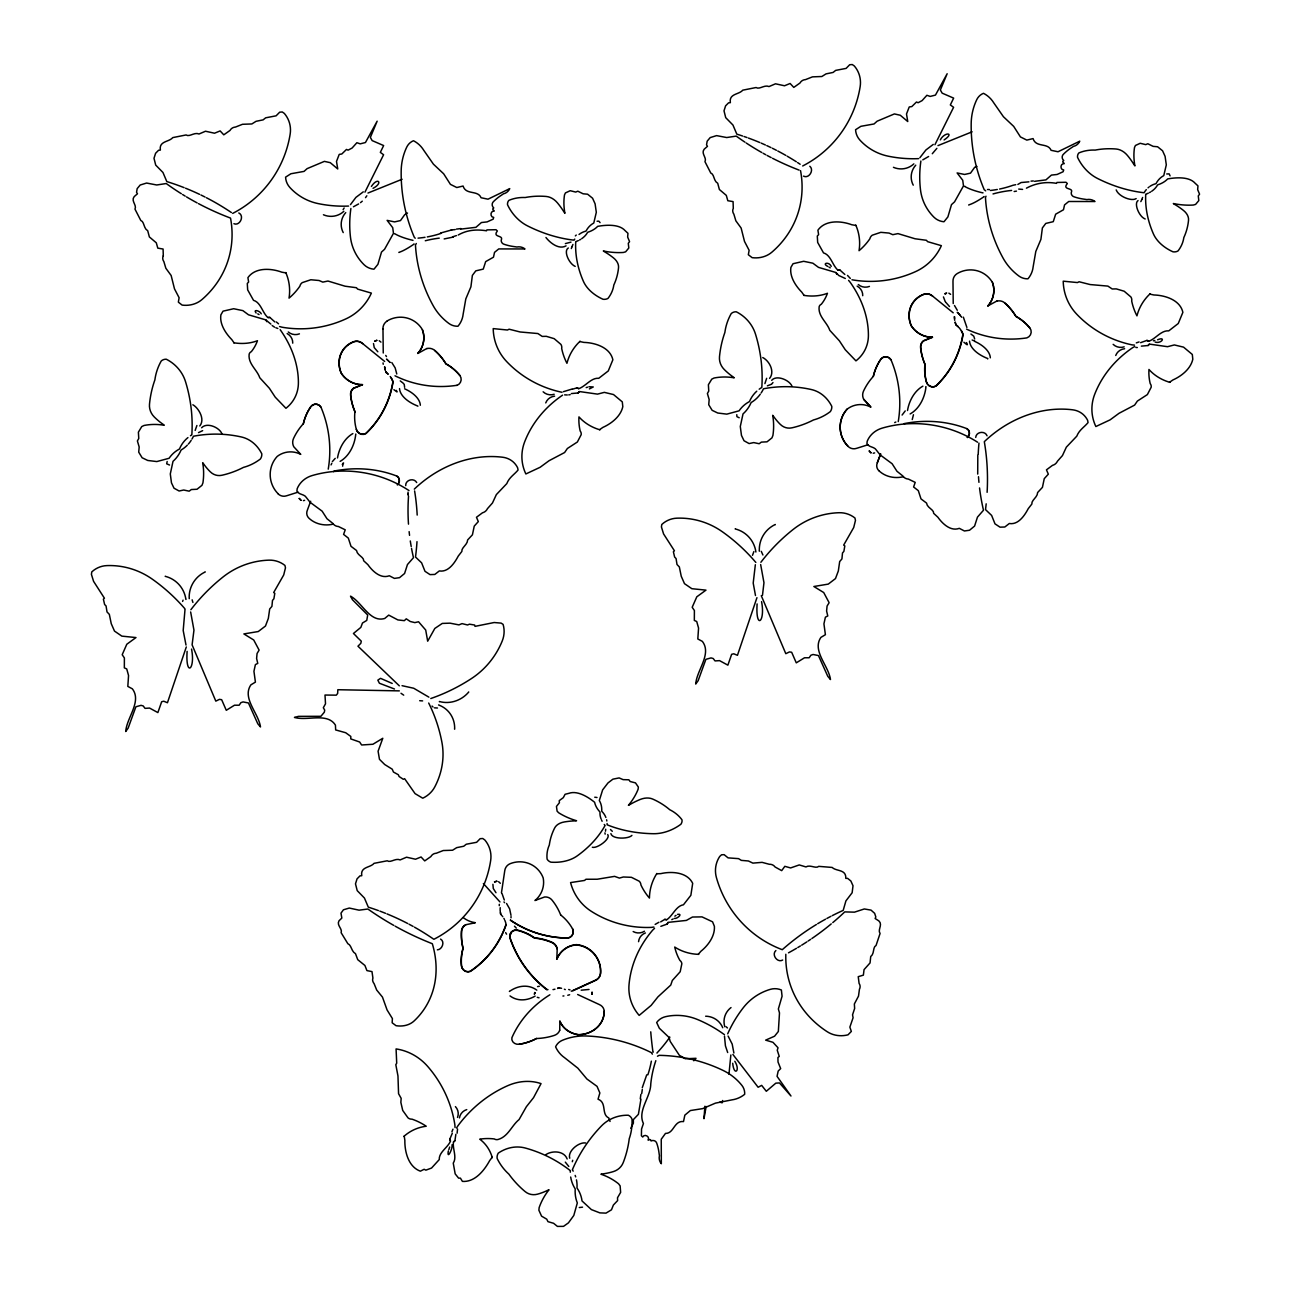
<?xml version="1.0" encoding="UTF-8"?>
<svg xmlns="http://www.w3.org/2000/svg" width="1291" height="1291" viewBox="0 0 1291 1291"><rect width="100%" height="100%" fill="white"/><g stroke="black" fill="none" stroke-linecap="round" stroke-linejoin="round"><path stroke-width="1.5" d="M396.385 390.415L397.015 391.931L393.916 389.704M534.668 992.472L534.684 993.731M568.314 247.985C563.15 250.954 569.186 263.977 575.205 266.382M559.713 1030.299L559.891 1021.116A22.883 20.027 3.4 0 0 578.707 1034.672A26.691 23.367 3.4 0 0 604.172 1011.143A8.44 7.391 3.4 0 0 599.218 1004.511L577.642 994.506M455.852 1134.337L454.932 1140.711L453.593 1141.922M499.262 905.669L499.294 904.313M511.01 917.804L511.042 916.562M977.803 455.11L977.707 474.087M704.886 1106.242L703.982 1118.7L706.161 1106.5M592.327 847.251C597.12 848.849 610.901 838.73 607.738 834.583M585.614 1142.971C578.901 1141.825 567.394 1151.201 569.734 1158.221M652.391 1054.15L651.293 1052.585A159.81 156.727 46.1 0 0 586.243 1035.979A57.288 56.191 46.1 0 0 562.231 1040.368A13.297 13.039 46.1 0 0 555.582 1046.807A25.739 25.255 46.1 0 0 564.619 1057.732L577.835 1068.157L586.905 1079.002L597.039 1086.36L599.863 1092.961L598.04 1099.206C607.222 1102.595 600.977 1114.294 608.755 1117.958L610.046 1121.476M404.616 387.316L404.228 384.363L402.389 382.426M913.463 414.734L912.237 419.575M398.903 252.487L398.887 252.374A21.544 3.938 -35.7 0 0 414.121 244.047L414.072 243.967M968.734 205.075L968.815 204.849A21.544 3.938 -35.7 0 0 984.129 196.619L984.097 196.555M191.552 649.083C195.57 669.706 185.371 677.614 187.114 651.358M571.929 246.662L571.316 248.582M761.561 601.638C765.563 622.278 755.38 630.169 757.107 603.914M1141.938 199.234L1142.632 197.458M728.963 1074.241L730.851 1054.989M752.475 555.34L753.879 551.596M1170.082 175.883L1169.162 173.898L1166.725 173.962M640.271 1098.899L640.885 1094.381M722.605 1100.497L722.153 1102.804L719.829 1102.143M373.486 343.535L374.245 347.618L377.827 351.781M975.722 437.423C976.093 431.678 985.049 430.452 987.05 435.793M572.688 1160.286L572.316 1161.722M169.541 465.034L166.684 463.808L167.168 461.5M640.949 1099.141L638.399 1114.327L633.365 1119.604L633.365 1123.186L630.75 1128.269M641.74 1093.461L642.305 1089.443M610.885 833.615C612.192 839.473 628.765 839.069 631.912 835.39M501.457 892.807L504.733 870.86A8.44 8.117 -54.8 0 1 510.139 863.695A26.691 25.659 -54.8 0 1 543.172 877.88A22.883 21.995 -54.8 0 1 534.958 900.537L544.592 896.987A9.118 8.763 -54.8 0 1 551.967 900.037A58.708 56.449 -54.8 0 1 560.746 915.141M417.881 406.229L417.784 406.052A30.839 16.412 11.9 0 1 399.532 388.575M987.696 358.93L987.809 358.559A30.839 16.412 11.9 0 1 969.541 341.147M394.61 233.832L394.788 233.736A21.544 5.116 14 0 0 412.942 240.336L412.926 240.433M964.797 186.259L964.603 186.404A21.544 5.116 14 0 0 982.951 192.892L982.967 192.795M571.897 246.888L572.93 244.467M1141.889 199.459L1140.824 201.622M439.36 701.659L439.408 701.513A27.676 25.723 -38.5 0 0 468.714 692.057L468.633 691.976M454.545 729.076L454.642 729.173A27.676 25.723 -38.5 0 0 438.633 704.983L438.633 704.886M492.904 884.303L493.291 888.498L495.986 892.727M457.111 1133.191L457.547 1128.98M762.481 595.296L763.965 582.709L760.657 564.538M343.616 463.001L342.276 464.453M165.232 576.238L165.216 576.319A27.676 27.563 -81.9 0 1 185.888 599.411L186.001 599.395M735.241 528.761L735.176 528.923A27.676 27.563 -81.9 0 1 755.897 551.983L755.848 551.983M534.2 994.086L535.152 992.795M192.859 404.777C198.039 407.488 205.576 418.962 199.782 425.949M762.755 357.542C769.501 360.98 775.068 371.776 769.581 378.392M902.102 415.04L905.217 410.925M642.273 1087.684L646.726 1074.822M342.664 466.196L342.906 463.291M966.491 342.599C968.476 346.327 966.781 344.584 963.909 342.26M452.028 1144.778C452.883 1148.78 446.767 1160.464 448.3 1151.007M449.688 1147.053L448.8 1149.7M332.336 461.613L335.224 458.37M450.414 1140.954L449.752 1139.259L452.302 1133.288M451.898 1131.82L452.947 1129.189M186.307 646.952L167.443 702.74L163.779 701.223L161.665 701.723L157.873 712.584L149.562 708.065L145.028 708.372L143.22 705.951L141.058 705.338L135.894 706.774L128.148 728.108L125.727 731.497C126.663 717.554 142.058 701.562 132.36 688.829L127.825 686.409L128.551 675.516L126.728 668.932L124.339 667.867L124.388 657.942L122.193 654.715L126.792 644.257L135.975 637.56L121.838 636.124L114.496 631.089L111.252 623.698L109.332 614.371L107.008 611.918L106.072 605.979L104.619 604.495L103.377 599.121L104.426 598.201L93.581 581.353L91.419 574.366L91.774 571.913A24.4 23.706 -88.2 0 1 106.863 565.603A77.928 75.701 -88.2 0 1 152.435 579.256A185.549 180.24 -88.2 0 1 184.952 608.819M756.946 597.668L737.451 655.312L733.788 653.795L731.658 654.279L727.866 665.155L719.571 660.637L715.036 660.927L713.213 658.523L711.051 657.91L705.887 659.33L698.157 680.664L695.72 684.052C696.672 670.126 712.067 654.134 702.369 641.385L697.818 638.98L698.56 628.072L696.72 621.504L694.332 620.438L694.397 610.514L692.186 607.286L696.801 596.813L705.967 590.132L691.847 588.696L684.488 583.661L681.245 576.254L679.34 566.943L677 564.49L676.064 558.551L674.628 557.05L673.369 551.693L674.418 550.773L663.574 533.925L661.428 526.938L661.783 524.485A24.4 23.706 -88.2 0 1 676.871 518.175A77.928 75.701 -88.2 0 1 722.444 531.827A185.549 180.24 -88.2 0 1 755.848 562.44M195.167 430.419L196.91 425.497M182.596 601.412L183.08 600.137M310.679 501.231L307.371 510.139A8.44 7.585 -21.2 0 0 308.839 518.094A26.691 23.964 -21.2 0 0 333.385 524.098M877.299 462.678L880.688 453.803L877.364 462.711A8.44 7.585 -21.2 0 0 878.768 470.634M736.79 414.669L736.903 416.67L739.194 417.751M605.479 831.21L605.737 829.242M331.819 463.308L331.045 464.905M764.901 383.588L766.66 378.295M657.474 1056.232L659.136 1055.344A159.81 155.001 -52.1 0 1 723.186 1070.481A57.288 55.561 -52.1 0 1 741.938 1085.457A13.297 12.894 -52.1 0 1 744.681 1094.3A25.739 24.965 -52.1 0 1 731.771 1099.9L715.472 1103.127L702.562 1108.646L690.362 1110.55L684.843 1115.15L683.504 1121.572C673.87 1120.443 674.047 1133.659 665.494 1133.401L661.25 1139.243L661.331 1163.724A9.36 9.069 -52.1 0 1 659.427 1155.703A63.065 61.161 -52.1 0 1 659.023 1152.976A48.041 46.605 -52.1 0 0 656.893 1143.648A4.163 4.034 -52.1 0 0 651.084 1140.954C650.648 1137.226 646.533 1142.729 648.615 1138.517C648.421 1135.628 644.08 1134.095 642.708 1137.016L641.401 1135.757L641.546 1129.044L643.418 1123.541C637.238 1110.534 650.68 1097.366 650.777 1083.875A103.264 100.149 -52.1 0 1 655.828 1060.702M343.083 209.642L344.148 208.012M772.97 382.523L771.824 384.024M364.95 192.149L383.588 154.742L380.329 152.37L383.637 145.56L372.163 140.606L370.356 137.411L377.15 121.176L365.45 142.526L360.205 143.85L356.881 142.72L352.088 148.045L348.102 150.143L346.472 149.449L341.808 154L339.226 154.387L336.499 161.423L337.742 168.96L330.286 162.682L324.396 161.375L307.113 168.637L304.047 171.396L290.895 173.752L285.585 177.157A16.267 15.992 38.5 0 0 289.829 187.437A51.947 51.091 38.5 0 0 318.135 203.591A123.71 121.628 38.5 0 0 348.586 206.06M934.942 144.705L953.597 107.298L950.337 104.926L953.646 98.116L942.172 93.162L940.364 89.983L947.158 73.732L935.459 95.098L930.198 96.422L926.89 95.292L922.097 100.617L918.111 102.715L916.465 102.021L911.817 106.572L909.235 106.959L906.508 113.979L907.751 121.532L900.295 115.254L894.389 113.931L877.105 121.209L874.039 123.968L860.903 126.308L855.578 129.729A16.267 15.992 38.5 0 0 859.838 140.009A51.947 51.091 38.5 0 0 888.127 156.163A123.71 121.628 38.5 0 0 918.595 158.632M510.026 995.91L510.026 995.91A30.839 24.481 -63.5 0 0 535.12 996.087M660.847 926.325L667.189 924.066L668.06 922.371L686.376 920.418L692.46 917.03L702.014 916.884L712.567 921.822L714.391 926.325C715.085 936.104 708.049 945.561 700.9 951.273L698.27 954.339M582.548 1207.166L579.288 1207.537M456.514 1128.076L457.837 1125.93A110.171 93.969 -51.2 0 1 507.718 1085.683A51.753 44.136 -51.2 0 1 541.042 1083.617L533.538 1097.673L526.373 1106.726L519.079 1119.571C511.623 1125.558 508.267 1136.564 498.132 1139.469A5.809 4.954 -51.2 0 1 494.34 1138.952A60.871 51.914 -51.2 0 0 479.736 1139.162A45.282 38.617 -51.2 0 1 491.693 1155.768L492.274 1157.624M656.893 873.442L655.747 875.298A45.282 43.442 -53.2 0 0 649.438 898.068A60.871 58.418 -53.2 0 1 640.933 884.997A5.809 5.567 -53.2 0 0 639.19 881.204L631.428 877.315L623.327 876.992L619.422 878.09L614.597 876.363L597.2 879.236L585.969 879.252L584.549 880.446L570.574 882.592A51.753 49.671 -53.2 0 0 591.181 911.236A110.171 105.717 -53.2 0 0 651.422 927.39L653.875 927.035M667.189 924.066L667.963 922.581M407.52 213.031L404.648 214.758L400.484 220.583L394.578 221.891L387.122 220.374L392.722 227.684L393.481 233.316L384.557 249.292L381.507 252.052L377.908 264.348L373.97 269.206A16.267 15.218 -13.1 0 1 364.062 264.72A51.947 48.606 -13.1 0 1 350.49 237.302A123.71 115.722 -13.1 0 1 350.894 208.464M1145.182 218.986C1139.211 216.92 1133.595 203.478 1138.049 200.573M545.948 237.512C549.53 242.208 558.616 250.147 566.071 245.855M492.161 1157.269L489.628 1160.674C484.319 1170.388 474.927 1182.346 462.42 1181.394L460.387 1178.102L458.628 1178.167L455.174 1173.874L453.254 1163.126C457.159 1157.107 452.463 1149.022 453.415 1142.083L454.932 1140.711M365.531 197.652L366.854 195.78M936.863 148.352L932.296 153.726M775.875 950.563C771.227 954.549 777.36 963.199 782.669 960.052M1116.182 189.906C1118.748 196.668 1131.739 201.606 1136.161 198.588M571.364 393.577L578.078 392.964L579.401 391.544L597.523 394.126L604.333 392.367L613.532 394.562L622.294 401.888L622.811 406.681C620.713 416.348 611.401 423.609 602.929 427.369L599.557 429.693M1141.357 346.133L1148.086 345.52L1149.41 344.1L1167.532 346.698L1174.326 344.939L1183.54 347.134L1192.303 354.46L1192.803 359.237C1190.705 368.903 1181.394 376.181 1172.938 379.941L1169.549 382.249M201.622 427.789C206.834 421.947 219.454 427.386 221.907 433.76M771.679 380.312C776.504 374.568 789.511 379.99 792.029 386.267M350.474 204.624L355.929 197.378L363.271 191.859M202.639 430.661L198.524 432.614M565.377 243.596L570.977 242.143M580.079 341.227L578.513 342.761A45.282 43.975 -30 0 0 566.943 363.304A60.871 59.128 -30 0 1 561.682 348.489A5.809 5.632 -30 0 0 560.875 344.374L554.178 338.662L546.303 336.322L542.22 336.418L537.895 333.546L520.144 331.981L509.106 329.205L507.444 330.012L493.21 328.608A51.753 50.268 -30 0 0 506.669 361.577A110.171 107.024 -30 0 0 561.988 392.286M1150.087 293.799L1148.522 295.332A45.282 43.975 -30 0 0 1136.951 315.859A60.871 59.128 -30 0 1 1131.691 301.061A5.809 5.632 -30 0 0 1130.884 296.946L1124.171 291.217L1116.295 288.894L1112.213 288.974L1107.888 286.102L1090.137 284.553L1079.098 281.761L1077.436 282.568L1063.219 281.18A51.753 50.268 -30 0 0 1076.678 314.133A110.171 107.024 -30 0 0 1131.981 344.858L1134.482 345.117M654.537 928.342L652.778 930.02A110.171 97.551 -12 0 0 629.04 984.533A51.753 45.831 -12 0 0 639.174 1015.388L651.132 1005.399L657.958 996.846L670.755 985.081L672.321 980.482L680.196 971.736L681.842 963.764A5.809 5.132 -12 0 0 679.889 960.423A60.871 53.899 -12 0 1 674.725 947.045A45.282 40.086 -12 0 0 696.527 954.243L698.689 954.356M575.35 235.898L576.254 235.059M373.051 188.325C383.395 183.048 377.94 176.528 371.405 186.42M578.078 392.964L579.352 391.706M1148.086 345.52L1149.248 344.277M919.87 157.728L925.937 149.95L933.264 144.414M944.092 139.944C955.179 132.537 944.673 131.601 940.316 139.88M403.905 1136.403L405.487 1135.047A45.282 42.91 58.8 0 1 426.224 1126.236A60.871 57.708 58.8 0 0 411.99 1119.152A5.809 5.503 58.8 0 1 407.988 1117.828L402.727 1110.454L400.856 1102.385L401.162 1098.351L398.564 1093.719L397.967 1075.968L395.821 1064.704L396.708 1063.171L396.079 1048.921A51.753 49.058 58.8 0 1 427.692 1066.431A110.171 104.426 58.8 0 1 454.9 1125.026L455.029 1127.511M360.512 202.639L362.287 201.17M922.791 159.858L928.616 156.501M567.152 1158.979C564.183 1150.846 552.467 1150.329 546.012 1154.525M986.001 196.2L985.469 197.62A159.81 147.271 8.9 0 0 1003.123 258.168A57.288 52.802 8.9 0 0 1018.954 276.064A13.297 12.248 8.9 0 0 1027.975 278.808A25.739 23.722 8.9 0 0 1033.155 266.753L1035.802 251.455L1040.901 239.4L1042.386 227.942L1045.791 223.424L1053.262 221.681L1055.667 214.177L1063.477 209.771L1064.542 204.914L1068.738 201.493L1094.994 201.525A9.36 8.617 8.9 0 0 1086.828 199.589A63.065 58.111 8.9 0 0 1084.069 199.153A48.041 44.281 8.9 0 1 1074.564 196.99A4.163 3.841 8.9 0 1 1071.627 191.488C1072.547 187.663 1061.977 189.955 1067.334 183.532L1066.011 182.273L1056.926 182.467L1056.506 183.354C1046.614 181.579 1036.318 182.87 1026.426 188.163M666.495 919.725L664.768 919.386L660.669 921.871M655.15 924.404L658.91 922.258M353.411 206.786L358.608 203.946M693.783 1060.766L695.994 1058.313L685.101 1058.765M674.854 916.142L676.064 915.367M767.37 385.831L771.13 384.363M1017.841 184.435L1021.133 182.531L1028.911 181.837M945.851 293.654C948.772 291.685 942.591 294.558 945.561 293.799M1134.757 346.537L1132.594 347.715A110.171 96.793 -4.1 0 0 1094.671 394.368A51.753 45.475 -4.1 0 0 1095.865 426.53L1110.115 419.849L1119.055 413.281L1134.611 405.1L1137.387 401.065L1147.376 394.578L1151.152 387.3A5.809 5.099 -4.1 0 0 1150.216 383.621A60.871 53.48 -4.1 0 1 1148.958 369.468A45.282 39.779 -4.1 0 0 1167.919 381.733L1169.953 382.378M426.901 348.457L417.848 353.46A22.883 22.205 -60 0 0 422.383 329.786M992.392 282.245A22.883 22.205 -60 0 1 987.873 305.902L996.894 301.013M1140.631 342.664L1146.973 340.404L1148.587 341.163M671.804 919.644L673.095 919.014M894.695 422.577L895.841 422.044M571.3 991.23L595.345 980.224A8.44 8.44 0 0 0 600.622 972.962A26.691 26.675 -39.3 0 0 576.399 944.609A22.883 22.867 0 0 0 556.921 958.923M572.914 990.746L595.232 980.547A8.44 8.44 0 0 0 600.509 973.269A26.691 26.675 -39.3 0 0 576.302 944.915A22.883 22.867 0 0 0 556.808 959.229L557.228 948.562A9.118 9.118 0 0 0 551.903 942.22A58.708 58.692 -39.3 0 0 534.506 937.782A49.752 49.736 -39.3 0 0 517.465 930.069A6.245 6.229 0 0 0 509.848 937.088A109.089 109.057 -39.3 0 0 546.997 989.471A17.558 17.558 0 0 0 547.981 989.632M976.964 166.442L974.657 167.33L970.493 173.155L964.587 174.463L957.115 172.946L962.731 180.256L963.489 185.888L954.565 201.848L951.499 204.624L947.901 216.904L943.979 221.762A16.267 15.218 -13.1 0 1 934.055 217.291A51.947 48.606 -13.1 0 1 920.499 189.874A123.71 115.722 -13.1 0 1 920.886 161.02M416.299 243.499L415.46 245.048A159.81 147.271 8.9 0 0 433.13 305.596A57.288 52.802 8.9 0 0 448.961 323.508A13.297 12.248 8.9 0 0 457.982 326.236A25.739 23.722 8.9 0 0 463.146 314.181L465.809 298.899L470.908 286.828L472.377 275.386L475.798 270.852L483.254 269.109L485.674 261.605L493.485 257.199L494.534 252.358L498.746 248.921L525.001 248.953A9.36 8.617 8.9 0 0 516.836 247.017A63.065 58.111 8.9 0 0 514.06 246.597A48.041 44.281 8.9 0 1 504.571 244.435A4.163 3.841 8.9 0 1 501.618 238.916C502.183 235.252 492.436 237.286 497.342 230.976L496.018 229.717L486.917 229.895L486.513 230.782C477.218 229.33 467.536 229.653 458.224 235.01M674.386 918.434C677.178 919.031 683.326 913.463 677.63 914.335M597.087 221.245L598.83 221.148L600.073 222.633M367.967 193.037L402.13 179.239M937.976 145.609L972.123 131.811M578.578 388.591L576.964 387.833L572.365 389.236M594.748 797.225L597.007 797.499M1136.322 342.873L1139.082 341.954M304.628 500.327L303.417 500.65M874.636 452.899L873.232 453.238M588.954 386.751L593.263 386.961L589.406 388.93M563.36 391.689L571.961 389.091M440.505 233.042L451.785 229.927M452.592 236.834L456.417 235.591M1157.575 339.759C1166.176 336.16 1161.819 344.051 1155.155 342.099M297.963 492.194L286.618 495.776A8.44 8.246 76 0 1 278.017 493.775M867.972 444.766L856.611 448.332A8.44 8.246 76 0 1 848.026 446.347A26.691 26.094 76 0 1 847.203 409.102A22.883 22.367 76 0 1 870.747 407.052L863.776 399.452A9.118 8.908 76 0 1 863.534 391.076A58.708 57.385 76 0 1 873.329 376.407A49.752 48.638 76 0 1 880.736 359.414A6.245 6.1 76 0 1 890.871 359.673M537.572 986.598L539.364 986.243M586.195 387.59L587.583 387.187M650.745 1031.832A21.544 1.162 83.1 0 0 653.004 1052.278L653.085 1052.246M453.319 237.06L444.169 238.932M581.208 990.197L589.019 989.455M475.201 922.807L465.518 924.776A9.118 8.327 41.7 0 0 461.436 931.182A58.708 53.657 41.7 0 0 462.969 948.288A49.752 45.475 41.7 0 0 461.403 965.829A6.245 5.697 41.7 0 0 470.214 971.235A109.089 99.697 41.7 0 0 505.943 924.614M1153.412 340.808L1154.816 340.501M1015.743 184.694L1013.08 185.242A103.264 100.811 66.7 0 1 999.605 189.035M437.471 708.001L434.486 707.839M1014.161 191.504L1016.469 191.133M568.75 394.885L570.186 394.659M456.401 229.104L461.016 228.555M451.14 229.976L455.142 229.604M460.79 229.104L475.943 227.313L481.414 222.536L487.094 221.907L493.13 219.18L493.711 217.404C490.257 217.372 490.128 211.869 493.081 211.208C496.874 211.208 490.322 209.787 493.743 207.916A4.163 4.067 66.7 0 1 493.743 201.348A48.041 46.896 66.7 0 1 501.15 195.377A63.065 61.565 66.7 0 0 503.425 193.828A9.36 9.134 66.7 0 0 509.751 188.615L488.014 199.185L481.059 197.733C477.88 189.761 465.906 195.377 463.082 186.033L456.804 187.534L450.43 184.371L443.684 173.817L433.421 164.167L423.803 150.369A25.739 25.126 66.7 0 0 413.475 140.735A13.297 12.975 66.7 0 0 406.762 147.077A57.288 55.933 66.7 0 0 401.178 170.977A159.81 156.017 66.7 0 0 414.233 237.141L415.202 238.238M1034.559 181.321L1045.936 179.885L1051.423 175.092L1057.087 174.479L1063.122 171.735L1063.703 169.976C1060.266 169.944 1060.121 164.441 1063.074 163.779C1066.866 163.763 1060.314 162.359 1063.736 160.487A4.163 4.067 66.7 0 1 1063.752 153.919A48.041 46.896 66.7 0 1 1071.159 147.932A63.065 61.565 66.7 0 0 1073.418 146.399A9.36 9.134 66.7 0 0 1079.76 141.171L1058.023 151.757L1051.068 150.305C1047.889 142.333 1035.898 147.949 1033.074 138.589L1026.813 140.106L1020.439 136.927L1013.693 126.389L1003.43 116.723L993.812 102.925A25.739 25.126 66.7 0 0 983.484 93.307A13.297 12.975 66.7 0 0 976.754 99.649A57.288 55.933 66.7 0 0 971.187 123.533A159.81 156.017 66.7 0 0 984.226 189.696L985.711 190.874M1031.025 181.127L1033.333 180.95M656.667 873.797L660.798 873.636C671.401 871.183 687.167 871.941 692.686 883.334L690.863 895.308L683.455 904.781C675.984 905.959 672.885 915.577 666.737 919.757L664.768 919.386M844.847 274.483L839.876 269.98L837.827 270.109C832.356 265.107 830.791 255.005 823.513 252.891L817.671 242.434L817.3 236.011L818.623 234.639L817.897 230.218C825.336 219.648 841.28 220.809 851.77 224.747L855.933 225.457M274.838 321.927L269.867 317.425L267.818 317.538C262.347 312.535 260.798 302.433 253.52 300.335L247.662 289.862L247.291 283.455L248.63 282.067L247.904 277.662C255.344 267.092 271.271 268.254 281.777 272.175L285.924 272.901M437.359 949.837C442.055 949.74 445.266 941.704 440.586 939.09M564.635 394.868L567.298 394.965M189.293 598.604L189.212 598.604A27.676 27.563 -81.9 0 1 205.253 571.945L205.221 571.848M759.302 551.176L759.35 551.176A27.676 27.563 -81.9 0 1 775.262 524.501L775.31 524.598M989.39 189.519L987.502 189.503M399.322 690.879L337.839 689.717L337.645 693.445L336.322 695.155L324.993 695.042L325.51 703.821L323.315 707.726L324.703 710.098L324.331 712.196L320.878 716.311L298.528 716.36L294.461 717.425C307.306 721.266 327.301 712.164 335.434 725.139L335.66 729.931L345.714 732.739L350.829 736.467L350.765 738.904L359.656 742.018L361.609 744.988L372.921 744.261L382.798 738.274L378.085 751.217L379.473 759.318L384.718 764.53L392.238 769.194L393.448 772.034L398.354 774.745L399.08 776.504L403.341 779.312L404.616 778.683L415.073 793.626L422.754 798.209A24.4 21.915 -23.1 0 0 434.793 786.897A77.928 70.004 -23.1 0 0 441.909 742.293A185.549 166.684 -23.1 0 0 428.693 703.03M839.876 269.98L838.069 270.093M269.867 317.425L268.076 317.521M419.688 700.706L422.625 700.9M1135.854 347.457L1137.306 347.537M1018.712 189.083L1022.585 189.406M355.751 434.099L355.767 434.083A30.839 22.48 -80.5 0 1 340.13 461.371M402.05 685.682L413.717 688.248L428.87 697.14M925.841 386.671L925.986 386.687A30.839 22.48 -80.5 0 1 910.139 413.943M803.648 295.332L805.745 295.639A45.282 35.212 25.9 0 0 827.45 293.283A60.871 47.331 25.9 0 1 821.302 304.256A5.809 4.518 25.9 0 0 819.139 306.855C817.945 316.327 827.063 322.266 829.79 330.318L839.376 340.824L845.25 349.732L855.949 360.867A51.753 40.247 25.9 0 0 868.407 335.257A110.171 85.674 25.9 0 0 850.14 282.213L848.574 280.373M233.655 342.761L235.753 343.067A45.282 35.212 25.9 0 0 257.458 340.711A60.871 47.331 25.9 0 1 251.309 351.685A5.809 4.518 25.9 0 0 249.147 354.299C247.953 363.755 257.07 369.694 259.781 377.763L269.383 388.268L275.241 397.176L285.94 408.295A51.753 40.247 25.9 0 0 298.399 382.685A110.171 85.674 25.9 0 0 280.147 329.641M539.025 997.798L537.25 997.33M669.739 1037.173L669.803 1037.093A21.544 3.034 -49.4 0 1 656.941 1053.004L656.99 1053.085M1149.781 294.106L1153.88 294.977C1164.902 295.252 1180.103 299.851 1182.879 312.341L1178.263 323.508L1168.758 330.867C1161.19 330.141 1155.816 338.726 1148.812 341.26L1146.973 340.404M579.772 341.534L583.871 342.405C594.893 342.68 610.094 347.279 612.87 359.769L608.271 370.953L598.75 378.295C591.197 377.569 585.807 386.154 578.804 388.688L576.964 387.833M279.55 326.526L281.971 327.204A110.171 109.267 -78.4 0 0 345.617 319.022A51.753 51.333 -78.4 0 0 371.372 293.105L357.623 289.103L356.397 287.715L345.052 286.199L327.979 281.035L322.798 282.116L319.055 280.502L310.824 279.76L302.288 282.616A5.809 5.761 -78.4 0 0 299.883 286.182A60.871 60.37 -78.4 0 1 289.039 298.124A45.282 44.895 -78.4 0 0 286.586 274.515L285.763 272.498M568.685 989.487L570.041 989.89M233.897 223.714C239.852 226.264 244.741 215.807 238.803 212.967M599.96 429.806L597.911 429.177A45.282 39.779 -4.1 0 1 578.965 416.896A60.871 53.48 -4.1 0 0 580.208 431.049A5.809 5.099 -4.1 0 1 581.16 434.728L577.367 442.006L567.378 448.493L564.603 452.528L549.046 460.726L540.106 467.294L525.857 473.958A51.753 45.475 -4.1 0 1 524.679 441.796A110.171 96.793 -4.1 0 1 562.586 395.159M392.222 683.439L380.538 678.34L377.843 680.147L379.409 683.246L394.481 689.007M275.887 327.785L277.823 328.463M684.327 1058.12L679.405 1055.36L670.207 1041.417L669.093 1037.48L659.33 1028.233L656.667 1022.52A16.267 15.395 31.6 0 1 665.591 1016.663A51.947 49.171 31.6 0 1 697.689 1019.583A123.71 117.094 31.6 0 1 724.445 1034.672M803.502 176.125C808.989 179.029 814.395 169.944 809.812 166.265M845.331 278.501L838.779 275.499L836.1 272.74M972.139 340.001L974.721 341.082M948.869 293.154L950.612 294.332M265.994 320.12L270.868 324.089M827.789 266.446C821.286 263.235 829.161 261.282 831.243 266.398M257.78 313.874L259.039 314.552M379.247 340.743L380.926 342.115M498.616 881.721L500.343 883.286M610.482 829.516L612.305 831.307M829.032 267.124L830.274 267.85M274.563 327.172L272.175 325.542M401.001 693.283L403.712 695.155M726.155 1026.765L727.43 1027.959M970.913 334.03L973.753 336.16L974.673 339M401.63 381.975L400.242 380.893M276.339 321.959L278.549 323.831M261.25 313.826C260.411 310.953 252.503 308.646 256.102 313.003M953.21 312.825L932.505 296.026A8.44 7.633 36.8 0 0 923.888 294.187A26.691 24.158 36.8 0 0 911.156 325.671A22.883 20.704 36.8 0 0 932.376 337.145L923.468 340.743A9.118 8.246 36.8 0 0 920.564 347.699A58.708 53.125 36.8 0 0 924.937 364.385A49.752 45.024 36.8 0 0 926.341 381.958A6.245 5.648 36.8 0 0 935.846 385.928A109.089 98.729 36.8 0 0 962.876 334.304A17.558 15.879 36.8 0 0 958.939 327.559M384.67 361.448L362.497 343.471A8.44 7.633 36.8 0 0 353.879 341.615A26.691 24.158 36.8 0 0 341.163 373.099A22.883 20.704 36.8 0 0 362.384 384.573L353.46 388.188A9.118 8.246 36.8 0 0 350.555 395.143A58.708 53.125 36.8 0 0 354.928 411.813A49.752 45.024 36.8 0 0 356.348 429.403A6.245 5.648 36.8 0 0 366.031 433.518A109.089 98.729 36.8 0 0 393.061 381.894A17.558 15.879 36.8 0 0 390.947 377.505M514.48 926.196L516.303 928.116M847.493 275.403L850.301 278.404M399.322 685.828L357.962 646.21L360.818 643.338L361.286 641.159L353.444 633.494L360.834 627.394L362.481 623.02L366.757 620.422L367.693 615.032L352.443 599.718L350.506 596.152C362.142 602.332 369.904 622.891 384.734 618.47L388.736 615.113L397.87 619.922L404.341 620.664L406.262 618.825L410.231 621.487L414.847 622.617L418.558 621.762L425.707 630.04L427.676 641.191L434.825 628.443L442.28 623.424L450.043 623.166L458.934 624.892L462.033 623.618L467.568 624.973L469.472 624.182L474.652 625.038L475.007 626.361L494.163 622.52L501.118 623.117L503.087 624.376A24.4 23.06 -62.6 0 1 502.247 640.949A77.928 73.668 -62.6 0 1 471.328 678.646A185.549 175.398 -62.6 0 1 430.791 698.528M945.577 302.046L949.498 306.548M432.082 706.064L432.985 706.968M863.792 399.339L870.763 406.939M483.383 883.528L499.956 901.941M761.27 551.338L762.916 555.001M945.27 301.707L943.431 296.914M391.819 362.561L395.159 367.887L396.773 373.987M732.901 1054.44L758.124 1087.264L761.674 1085.376L766.305 1091.282L775.81 1083.165L779.457 1082.923L790.98 1096.011L777.053 1076.339L778.183 1071.062L780.668 1068.593L778.021 1062.009L777.908 1057.539L779.248 1056.377L777.247 1050.245L778.037 1047.776L772.954 1042.305L765.66 1040.143L774.568 1036.205L778.344 1031.493L779.49 1012.919L778.36 1008.981L782.072 996.216L781.378 990.003A16.267 15.831 -27.1 0 0 770.291 989.358A51.947 50.575 -27.1 0 0 743.342 1007.658A123.71 120.434 -27.1 0 0 727.688 1033.833M565.297 1162.126L568.798 1166.451M804.067 295.397L801.776 292.153C795.676 285.957 789.447 276.629 790.899 267.398L793.045 263.719L803.664 261.298L812.878 263.203L818.494 267.366L836.019 272.53L836.729 274.208M234.058 342.825L231.783 339.598C225.667 333.385 219.438 324.073 220.89 314.826L223.036 311.163L233.671 308.727L242.886 310.631L248.485 314.794L266.011 319.958L266.721 321.653M506.556 903.474L509.638 908.896L510.994 915.303M506.556 934.168L505.652 932.618M957.277 310.26L954.485 305.515M416.686 482.544C414.04 477.525 405.229 479.849 405.713 485.626M963.344 317.134L966.894 327.43M385.735 355.412L386.461 356.574M727.688 1052.536L725.429 1045.871L724.477 1036.205M504.297 900.021L502.038 893.566M192.133 599.831L192.908 602.429M509.396 991.391L509.429 991.456A30.839 24.481 -63.5 0 1 536.798 990.149M761.287 595.684L785.799 653.682L789.463 651.923L791.673 652.262L796.273 662.848L804.503 657.781L809.167 657.764L810.877 655.247L813.056 654.489L818.446 655.554L827.773 676.306L830.484 679.534C828.596 665.704 811.781 650.696 820.898 637.399L825.401 634.688L823.932 623.86L825.401 617.179L827.773 615.952L826.595 611.03L827.079 606.06L829.129 602.687L823.723 592.553L813.863 586.501L828.273 584.113L835.487 578.578L838.327 570.977L839.683 561.553L841.926 558.938L842.507 552.951L843.878 551.37L844.814 545.932L843.685 545.076L853.706 527.535L855.465 520.402L854.949 517.998A24.4 24.384 69.2 0 0 839.053 512.721A77.928 77.847 69.2 0 0 793.174 529.439A185.549 185.355 69.2 0 0 760.883 562.279M855.755 225.07L856.595 227.071A45.282 44.895 -78.4 0 1 859.048 250.696A60.871 60.37 -78.4 0 0 869.892 238.754A5.809 5.761 -78.4 0 1 872.296 235.188L880.817 232.332L889.047 233.074L892.807 234.688L897.971 233.606L915.061 238.77L926.405 240.287L927.616 241.659L941.365 245.661A51.753 51.333 -78.4 0 1 915.609 271.594A110.171 109.267 -78.4 0 1 851.963 279.776M449.752 1139.259L450.494 1141.179C447.654 1147.747 438.811 1152.25 439.263 1159.576L431.549 1168.048L425.836 1170.162L424.158 1169.275L420.366 1171.179C408.311 1166.806 404.616 1151.572 404.858 1140.292L404.212 1136.145M728.108 1036.06L732.191 1044.096L733.885 1053.02M605.14 834.147L604.946 832.84M732.691 1063.268C733.982 1076.759 740.792 1070.868 734.821 1061.283M755.493 595.538L753.202 583.08L755.348 564.716M186.001 645.032L183.193 630.508L184.984 609.739M383.04 362.9L383.233 364.272M408.021 492.161L408.23 494.469M163.295 255.828L163.086 249.034L157.809 248.146L156.292 242.805L149.369 236.931L147.707 230.718C143.479 228.507 144.463 221.665 140.784 220.454L134.974 209.126C137.104 205.172 130.665 200.912 134.183 196.635L137.475 193.763L136.556 192.311L137.169 188.631L140.186 185.016L146.593 183.048L156.727 184.984L166.232 183.532A244.419 215.339 18.5 0 0 181.321 193.715M190.648 611.966L193.957 630.153L192.101 644.838L215.807 701.126L219.454 699.351L221.665 699.706L226.28 710.292L234.494 705.209L239.174 705.209L240.884 702.675L243.047 701.917L248.453 702.982L257.78 723.751L260.492 726.962C258.603 713.132 241.772 698.124 250.906 684.843L255.408 682.116L253.94 671.304L255.392 664.607L257.764 663.38L256.602 658.458L257.07 653.488L259.12 650.115L253.714 639.981L243.87 633.929L258.265 631.541L265.478 626.022L268.334 618.421L269.69 608.981L271.917 606.383L272.498 600.396L273.886 598.798L274.805 593.36L273.676 592.521L283.713 574.963L285.472 567.846L284.94 565.426A24.4 24.384 69.2 0 0 269.061 560.149A77.928 77.847 69.2 0 0 223.165 576.883A185.549 185.355 69.2 0 0 190.874 609.707M953.226 303.563L952.984 281.39A8.44 8.198 -60 0 1 957.196 273.579A26.691 25.901 -60 0 1 992.376 282.358A22.883 22.205 -60 0 1 987.857 306.015M382.975 328.818L383.249 353.008M651.358 1061.154A103.264 101.279 46.1 0 1 647.856 1074.838M638.561 941.672A10.715 10.393 5.6 0 1 645.387 932.957M644.467 931.231A10.715 10.393 5.6 0 1 633.171 931.553M549.885 994.78A109.089 95.518 3.4 0 0 511.898 1037.722A6.245 5.454 3.4 0 0 519.192 1044.258A49.752 43.571 3.4 0 0 536.54 1038.529A58.708 51.414 3.4 0 0 554.129 1035.463A9.118 7.988 3.4 0 0 559.729 1030.186M569.638 994.732A25.304 22.157 3.4 0 1 567.766 995.264M563.909 995.926A25.304 22.157 3.4 0 1 562.924 996.023M604.156 1011.256A26.691 23.367 3.4 0 1 578.691 1034.785A22.883 20.027 3.4 0 1 559.891 1021.229M557.647 988.486A17.558 17.558 0 0 0 558.551 988.035A25.304 25.287 -39.3 0 1 559.519 988.196M546.884 989.777A109.089 109.057 -39.3 0 1 509.735 937.395A6.245 6.229 0 0 1 517.368 930.391A49.752 49.736 -39.3 0 1 534.393 938.105A58.708 58.692 -39.3 0 1 551.806 942.527A9.118 9.118 0 0 1 557.115 948.885M557.76 988.164A17.558 17.558 0 0 0 558.664 987.728A25.304 25.287 -39.3 0 1 561.569 988.309M554.936 989.196A17.558 17.558 0 0 1 552.984 989.6M564.377 989.229A25.304 25.287 -39.3 0 1 565.297 989.6M536.556 1038.416A49.752 43.571 3.4 0 1 519.192 1044.258M570.687 1177.037A31.985 28.644 -66.6 0 0 575.011 1188.591L575.205 1189.108A31.162 27.902 -66.6 0 0 577.319 1202.938L573.801 1215.476L568.427 1222.867L563.505 1226.369L557.422 1226.402L553.581 1223.287L547.965 1221.657L546.739 1219.172L541.575 1216.154L538.88 1210.232L539.154 1207.569A54.496 48.8 -66.6 0 1 549.03 1189.769L548.013 1190.157A62.597 56.046 -66.6 0 1 537.524 1194.175A16.476 14.75 -66.6 0 1 525.179 1191.625A113.172 101.327 -66.6 0 1 508.832 1174.084A58.644 52.511 -66.6 0 1 497.18 1158.543A7.02 6.294 -66.6 0 1 498.294 1153.121A36.794 32.937 -66.6 0 1 525.372 1148.054A158.906 142.284 -66.6 0 1 570.315 1170.63A31.985 28.644 -66.6 0 0 570.283 1172.244M573.156 1171.147A31.662 29.854 15 0 0 572.349 1169.791A157.244 148.287 15 0 1 601.509 1125.897A36.406 34.324 15 0 1 628.314 1115.23A6.955 6.552 15 0 1 632.009 1119.2A58.03 54.722 15 0 1 629.233 1138.759A111.994 105.604 15 0 1 623.23 1162.594A16.315 15.379 15 0 1 613.403 1171.582A61.936 58.418 15 0 1 602.009 1173.987L600.896 1174.213A53.932 50.849 15 0 1 618.567 1183.799L620.132 1185.896L620.632 1192.384L617.501 1197.774L617.631 1200.565L613.386 1205.036L611.482 1209.796L606.012 1213.12L599.863 1212.878L591.391 1209.602L582.031 1200.953A30.839 29.08 15 0 0 577.077 1188.091L576.996 1187.559A31.662 29.854 15 0 0 576.464 1179.877M575.173 1175.407A31.662 29.854 15 0 1 575.673 1176.876M455.416 1106.613A10.715 10.393 5.6 0 1 457.514 1117.425M459.435 1117.941A10.715 10.393 5.6 0 1 466.745 1109.598M378.408 910.591A244.419 241.482 60 0 0 368.306 907.153L364.433 898.036L357.22 890.645L355.493 883.851L357.042 878.864L359.979 875.879L361.77 875.701C360.124 866.503 370.469 867.842 374.051 863.34L387.252 860.79C390.463 863.163 395.643 857.757 400.129 859.919L406.552 857.208L415.524 859.225L421.076 856.982L424.723 860.903L430.871 856.578A6.6 6.52 60 0 1 436.293 853.238L443.265 850.527L452.56 850.236L456.724 847.638L463.727 846.25L466.261 844.233L476.637 842.297L480.155 838.682L482.753 838.505L484.819 839.973A25.497 25.191 60 0 1 490.661 860.564A108.283 106.975 60 0 1 433.857 939.299A244.419 241.482 60 0 0 414.427 927.148M379.828 911.107A244.419 241.482 60 0 1 385.525 913.318M386.945 913.883A244.419 241.482 60 0 1 407.714 923.517M409.053 924.227A244.419 241.482 60 0 1 413.088 926.405M395.111 926.147A244.419 193.828 32.2 0 0 432.324 943.721A108.283 85.868 32.2 0 1 414.104 1020.955A25.497 20.22 32.2 0 1 396.047 1025.699L392.157 1022.795L392.399 1018.567L387.09 1009.982L382.459 997.088L376.682 990.036L374.1 983.629A6.6 5.245 32.2 0 1 372.921 978.094L371.986 971.607L366.918 970.606L364.917 965.474L357.736 959.665L355.493 953.678C351.313 951.532 351.539 945.06 347.844 943.689L341.131 932.699C342.696 928.713 336.241 925.179 339.049 920.741L341.841 918.079L340.985 913.157L343.454 909.784L349.28 908.057L359.059 910.171L367.87 909.025A244.419 193.828 32.2 0 0 393.771 925.389M605.866 817.461A31.985 23.303 -32.6 0 0 601.945 811.474L601.735 811.103A31.162 22.705 -32.6 0 0 599.314 800.533L602.639 789.882L607.98 782.943L612.918 779.167L619.131 777.924L623.101 779.635L628.862 779.796L630.169 781.523L635.479 782.879L638.351 787.042L638.125 789.204A54.496 39.714 -32.6 0 1 628.41 805.326L629.443 804.809A62.597 45.605 -32.6 0 1 640.062 799.516A16.476 12.006 -32.6 0 1 652.713 799.064A113.172 82.463 -32.6 0 1 669.739 809.715A58.644 42.732 -32.6 0 1 681.922 819.72A7.02 5.116 -32.6 0 1 680.89 824.255A36.794 26.804 -32.6 0 1 653.375 833.712A158.906 115.77 -32.6 0 1 607.109 824.788A31.985 23.303 -32.6 0 0 607.093 823.497M606.592 819.785A31.985 23.303 -32.6 0 1 606.835 820.995M604.236 824.449A31.662 21.56 9.9 0 0 605.092 825.482A157.244 107.088 9.9 0 1 577.255 855.852A36.406 24.787 9.9 0 1 550.87 862.178A6.955 4.728 9.9 0 1 547.094 859.08A58.03 39.521 9.9 0 1 549.32 845.008A111.994 76.266 9.9 0 1 554.662 827.983A16.315 11.103 9.9 0 1 564.199 821.98A61.936 42.183 9.9 0 1 575.479 820.85L576.561 820.737A53.932 36.729 9.9 0 1 558.729 812.814L557.115 811.2L556.453 806.455L559.423 802.695L559.213 800.662L563.312 797.644L565.087 794.288L568.879 793.336C577.255 790.27 588.067 796.918 594.618 802.292A30.839 20.995 9.9 0 0 599.895 811.91L599.976 812.297A31.662 21.56 9.9 0 0 601.106 819.043M602.122 821.254A31.662 21.56 9.9 0 1 601.574 820.14M705.644 1016.211A18.445 17.913 5.6 0 1 722.718 1027.733M724.8 1026.748A18.445 17.913 5.6 0 1 731.013 1007.561M510.397 920.193A109.089 104.894 -54.8 0 0 567.992 938.089A6.245 6.003 -54.8 0 0 572.526 928.794A49.752 47.832 -54.8 0 0 560.762 915.029M503.974 901.941A25.304 24.319 -54.8 0 1 504.571 902.683M501.505 915.158A17.558 16.041 41.7 0 0 500.811 914.431A25.304 23.125 41.7 0 1 500.505 912.559M502.151 915.916A17.558 16.041 41.7 0 1 502.764 916.707M503.861 918.369A17.558 16.041 41.7 0 1 504.329 919.24M504.749 920.144A17.558 16.041 41.7 0 1 506.12 924.808A109.089 99.697 41.7 0 1 470.392 971.413A6.245 5.697 41.7 0 1 461.581 966.023A49.752 45.475 41.7 0 1 463.146 948.465A58.708 53.657 41.7 0 1 461.613 931.36A9.118 8.327 41.7 0 1 465.696 924.953M475.023 922.613A22.883 20.914 41.7 0 1 463.534 917.836M500.634 914.254A25.304 23.125 41.7 0 1 500.327 912.382M500.23 911.43A25.304 23.125 41.7 0 1 500.214 907.686M510.413 920.08A109.089 104.894 -54.8 0 0 568.008 937.976A6.245 6.003 -54.8 0 0 572.542 928.681M511.058 933.958A30.839 16.589 19.4 0 1 511.188 932.36M184.129 187.647A244.419 243.805 87.8 0 0 166.813 181.579L162.956 172.478L155.711 165.103L154 158.293L155.598 153.274L158.567 150.272L160.374 150.079C158.761 140.848 169.153 142.139 172.768 137.604L186.082 134.958C189.325 137.314 194.505 131.86 199.024 134.006L205.495 131.23L214.532 133.215L220.132 130.924L223.795 134.829L229.992 130.456A6.6 6.584 87.8 0 1 235.462 127.067L242.498 124.291L251.858 123.952L256.038 121.322L263.106 119.869L265.672 117.82L276.113 115.819L279.679 112.188L282.293 111.978L284.359 113.447A25.497 25.433 87.8 0 1 290.168 134.054A108.283 108.008 87.8 0 1 232.687 213.402M185.549 188.212A244.419 243.805 87.8 0 1 199.556 194.344M200.944 195.006A244.419 243.805 87.8 0 1 205.059 197.039M206.415 197.733A244.419 243.805 87.8 0 1 231.412 212.547M198.475 203.623A244.419 215.339 18.5 0 0 230.524 218.082A108.283 95.389 18.5 0 1 201.896 299.609A25.497 22.463 18.5 0 1 182.128 305.096L178.352 302.159L179.11 297.721L174.495 288.861L171.138 275.483L165.845 268.238L163.86 261.589A6.6 5.826 18.5 0 1 163.295 255.828M197.12 202.897A244.419 215.339 18.5 0 1 186.501 196.894M185.194 196.103A244.419 215.339 18.5 0 1 182.612 194.521M278.033 493.662A26.691 26.094 76 0 1 277.21 456.417A22.883 22.367 76 0 1 300.771 454.367L293.799 446.783A9.118 8.908 76 0 1 293.525 438.504A58.708 57.385 76 0 1 303.337 423.738A49.752 48.638 76 0 1 310.744 406.73A6.245 6.1 76 0 1 320.878 406.988A109.089 106.637 76 0 1 328.237 469.149M303.337 423.851A49.752 48.638 76 0 1 310.728 406.843A6.245 6.1 76 0 1 320.878 407.101M333.417 471.618A17.558 15.766 -21.2 0 1 334.208 471.037A109.089 97.938 -21.2 0 1 396.837 476.072A6.245 5.6 -21.2 0 1 397.305 484.9A6.245 5.6 -21.2 0 0 396.902 476.105M337.5 457.95A30.839 22.48 -80.5 0 1 352.879 433.582M343.228 232.59A18.445 17.913 5.6 0 1 345.746 212.612M343.842 211.321A18.445 17.913 5.6 0 1 323.428 214.758M408.989 490.564A108.283 98.358 15.9 0 0 312.228 475.54A25.497 23.157 15.9 0 0 297.188 488.692L296.93 491C299.076 495.26 304.337 493.646 306.629 497.89L310.082 502.28L322.121 511.155L326.978 518.724L332.788 523.371A6.6 6.003 15.9 0 0 338.403 526.502L345.213 529.81L343.6 534.409L348.312 538.089L351.007 546.319L356.542 550.515C356.994 555.259 364.062 557.018 363.691 560.778L367.903 564.667C372.292 570.945 380.619 579.126 389.301 575.77L394.401 578.4L399.516 577.674L404.583 573.494L407.456 564.554L413.475 557.68A244.419 222.036 15.9 0 1 411.539 548.417M411.216 546.545A244.419 222.036 15.9 0 1 410.296 540.961M409.554 535.362A244.419 222.036 15.9 0 1 409.134 531.634M408.489 524.146A244.419 222.036 15.9 0 1 408.521 496.131M414.605 490.951A244.419 208.658 -49.3 0 1 417.187 515.077M416.993 541.671A244.419 208.658 -49.3 0 1 415.508 557.018L421.624 562.86L424.997 571.316L430.016 574.608L434.809 574.447L439.327 570.929C448.332 572.51 454.674 562.811 458.257 556.082L461.839 551.467C461.258 547.594 467.632 544.721 467.632 539.961L472.425 534.797L474.249 526.099L478.315 521.596L476.476 517.271L482.511 512.769A6.6 5.648 -49.3 0 0 487.449 508.67L492.468 502.99L496.357 494.598L506.782 483.625C509.203 477.396 514.286 474.572 518.062 470.037L517.626 467.778A25.497 21.769 -49.3 0 0 502.667 457.24A108.283 92.436 -49.3 0 0 414.298 489.128M581.757 238.641A31.985 21.85 14.4 0 0 587.47 232.558L587.76 232.251A31.162 21.285 14.4 0 0 597.685 226.345C606.141 224.844 619.228 223.908 625.151 230.686L627.959 233.3L627.652 237.06L629.572 241.643L628.281 243.321L628.814 248.001L625.619 251.826L623.311 252.471A54.496 37.229 14.4 0 1 603.333 250.97L604.236 251.584A62.597 42.764 14.4 0 1 613.483 257.893A16.476 11.264 14.4 0 1 618.534 267.64A113.172 77.315 14.4 0 1 613.822 285.004A58.644 40.069 14.4 0 1 608.029 298.35A7.02 4.793 14.4 0 1 603.026 299.27A36.794 25.126 14.4 0 1 583.387 281.293A158.906 108.557 14.4 0 1 575.738 241.643A31.985 21.85 14.4 0 0 578.303 240.594M580.66 239.351A31.985 21.85 14.4 0 1 579.514 239.997M574.769 239.077A31.662 24.142 57.4 0 0 574.092 240.174A157.244 119.966 57.4 0 1 527.535 225.893A36.406 27.773 57.4 0 1 507.524 204.72A6.955 5.309 57.4 0 1 508.961 200.331A58.03 44.281 57.4 0 1 525.211 197.523A111.994 85.432 57.4 0 1 546.174 196.458A16.315 12.442 57.4 0 1 557.405 202.832A61.936 47.251 57.4 0 1 564.264 212.418L564.925 213.354A53.932 41.134 57.4 0 1 564.506 194.893L565.442 192.924L570.202 190.713L575.721 192.069L577.819 191.197L583.112 193.795L587.599 194.199L592.569 198.217L595.086 203.8L596.313 212.305L593.779 223.036A30.839 23.528 57.4 0 0 586.082 230.976L585.694 231.186A31.662 24.142 57.4 0 0 579.03 234.462M456.836 385.315A109.089 105.862 -60 0 1 394.998 375.794M387.946 360.399A25.304 24.545 -60 0 1 388.623 361.06M389.93 362.481A25.304 24.545 -60 0 0 389.301 361.754A25.304 24.545 -60 0 1 389.947 362.368M382.959 328.931A8.44 8.198 -60 0 1 387.187 321.007M387.203 320.894A26.691 25.901 -60 0 1 422.399 329.673A22.883 22.205 -60 0 1 417.864 353.347M426.885 348.57A9.118 8.843 -60 0 1 434.728 350.442A58.708 56.965 -60 0 1 445.928 363.772A49.752 48.283 -60 0 1 459.854 375.423M434.728 350.442A58.708 56.965 -60 0 1 445.911 363.884A49.752 48.283 -60 0 1 459.854 375.536A6.245 6.052 -60 0 1 456.82 385.428M387.703 373.728A17.558 15.879 36.8 0 0 386.138 372.486A25.304 22.899 36.8 0 1 385.815 371.582M385.283 369.759A25.304 22.899 36.8 0 1 384.75 366.983M362.674 343.616A8.44 7.633 36.8 0 0 354.073 341.776A26.691 24.158 36.8 0 0 341.34 373.26A22.883 20.704 36.8 0 0 362.561 384.718L353.653 388.333A9.118 8.246 36.8 0 0 350.749 395.288A58.708 53.125 36.8 0 0 355.106 411.958M388.252 374.261A17.558 15.879 36.8 0 0 385.961 372.324A25.304 22.899 36.8 0 1 385.638 371.421M390.205 376.536A17.558 15.879 36.8 0 1 392.884 381.749A109.089 98.729 36.8 0 1 365.853 433.356A6.245 5.648 36.8 0 1 356.348 429.403M385.347 370.517A25.304 22.899 36.8 0 1 384.573 366.838M387.946 360.286A25.304 24.545 -60 0 1 388.639 360.947M404.599 388.769A30.839 16.412 11.9 0 1 420.333 405.261M545.738 402.905A10.715 10.393 5.6 0 1 554.614 396.159M554.178 394.271A10.715 10.393 5.6 0 1 543.14 391.802M299.431 333.853A10.715 10.393 5.6 0 1 288.28 331.981M287.151 333.562A10.715 10.393 5.6 0 1 292.734 343.148M187.937 437.584A31.985 30.096 24.8 0 0 179.627 448.639L179.32 449.09A31.162 29.322 24.8 0 0 169.089 458.273L156.808 461.565L147.739 460.467L142.123 457.756L138.718 452.157L139.17 446.976L137.395 440.941L138.766 438.504L138.395 432.162L141.752 426.579L144.108 425.449A54.496 51.269 24.8 0 1 164.247 425.272L163.376 424.529A62.597 58.902 24.8 0 1 154.242 416.945A16.476 15.508 24.8 0 1 149.498 404.196A113.172 106.475 24.8 0 1 154.872 379.925A58.644 55.19 24.8 0 1 161.214 361.044A7.02 6.616 24.8 0 1 166.313 359.237A36.794 34.615 24.8 0 1 185.501 381.603A158.906 149.514 24.8 0 1 191.826 434.906A31.985 30.096 24.8 0 0 190.471 435.729M191.988 439.037A31.662 27.256 -84.1 0 0 193.472 436.229A157.244 135.41 -84.1 0 1 241.369 436.971A36.406 31.355 -84.1 0 1 261.799 453.819A6.955 5.987 -84.1 0 1 260.282 459.08A58.03 49.978 -84.1 0 1 243.483 467.374A111.994 96.438 -84.1 0 1 221.858 475.266A16.315 14.04 -84.1 0 1 210.336 471.86A61.936 53.334 -84.1 0 1 203.349 463.534L202.671 462.727A53.932 46.444 -84.1 0 1 202.929 482.85L201.961 485.319L197.023 489.257L191.326 489.547L189.18 491.177L183.725 490.015L179.11 491L174.011 488.192L171.477 482.866L170.299 473.942L173.01 461.339A30.839 26.546 -84.1 0 0 181.03 450.172L181.418 449.817A31.662 27.256 -84.1 0 0 187.292 445.185M191.165 440.376A31.662 27.256 -84.1 0 1 188.341 444.072M440.876 233.445A103.264 100.811 66.7 0 1 427.305 236.915M425.013 237.302A103.264 100.811 66.7 0 1 418.042 238.141M425.288 240.755A103.264 95.163 8.9 0 1 439.247 238.141M742.632 136.023A244.419 243.805 87.8 0 0 736.822 134.151L732.949 125.033L725.72 117.659L724.009 110.848L725.59 105.846L728.56 102.844L730.367 102.651C728.753 93.404 739.146 94.711 742.761 90.176L756.074 87.53C759.318 89.886 764.514 84.431 769.033 86.562L775.504 83.802L784.525 85.771L790.124 83.479L793.787 87.401L799.984 83.011A6.6 6.584 87.8 0 1 805.471 79.622L812.491 76.863L821.851 76.508L826.046 73.877L833.098 72.441L835.664 70.392L846.121 68.391L849.672 64.744L852.286 64.55L854.368 66.019A25.497 25.433 87.8 0 1 860.161 86.626A108.283 108.008 87.8 0 1 802.679 165.974M744.084 136.523A244.419 243.805 87.8 0 1 746.973 137.524M748.409 138.056A244.419 243.805 87.8 0 1 759.802 142.526M761.206 143.123A244.419 243.805 87.8 0 1 765.402 144.979M766.789 145.609A244.419 243.805 87.8 0 1 770.937 147.577M772.325 148.239A244.419 243.805 87.8 0 1 776.424 150.305M777.779 150.999A244.419 243.805 87.8 0 1 785.832 155.404M787.155 156.179A244.419 243.805 87.8 0 1 796.305 161.746M797.58 162.569A244.419 243.805 87.8 0 1 800.146 164.264M799.097 170.105A244.419 215.339 18.5 0 1 772.534 158.293M771.179 157.599A244.419 215.339 18.5 0 1 767.128 155.469M765.773 154.742A244.419 215.339 18.5 0 1 763.11 153.274M761.771 152.516A244.419 215.339 18.5 0 1 746.198 142.994M744.939 142.155A244.419 215.339 18.5 0 1 736.225 136.104L726.72 137.54L716.586 135.62L710.195 137.588L707.161 141.187L706.548 144.882L707.468 146.335L704.192 149.207C700.658 153.484 707.113 157.744 704.967 161.682L710.776 173.026C714.472 174.237 713.471 181.079 717.715 183.274L719.377 189.503L726.3 195.377L727.817 200.718L733.078 201.606L733.288 208.384A6.6 5.826 18.5 0 0 733.869 214.161L735.854 220.809L741.131 228.055L744.504 241.433L749.119 250.293L748.344 254.73L752.137 257.667A25.497 22.463 18.5 0 0 771.889 252.165A108.283 95.389 18.5 0 0 800.533 170.638M898.246 421.592A109.089 106.637 76 0 0 890.887 359.56A6.245 6.1 76 0 0 880.752 359.301A49.752 48.638 76 0 0 873.345 376.294M904.216 423.609A109.089 97.938 -21.2 0 1 966.83 428.628A6.245 5.6 -21.2 0 1 967.379 437.504M903.458 476.702A26.691 23.964 -21.2 0 1 878.848 470.666M966.83 428.628A6.245 5.6 -21.2 0 1 967.314 437.471M848.026 446.234A26.691 26.094 76 0 1 847.203 408.989M907.508 410.522A30.839 22.48 -80.5 0 1 922.887 386.154M913.237 185.162A18.445 17.913 5.6 0 1 915.739 165.183M913.85 163.876A18.445 17.913 5.6 0 1 893.437 167.314M979.546 487.933A244.419 222.036 15.9 0 0 983.484 510.235L977.465 517.126L974.592 526.066L969.525 530.246L964.409 530.972L959.31 528.342C950.612 531.682 942.301 523.5 937.895 517.239L933.683 513.35C934.071 509.574 926.986 507.815 926.551 503.087L920.999 498.891L918.321 490.661L913.608 486.981L915.206 482.382L908.396 479.074A6.6 6.003 15.9 0 1 902.796 475.943L896.971 471.28L892.113 463.727L880.091 454.852L876.637 450.462C874.33 446.218 869.085 447.816 866.923 443.555L867.197 441.264A25.497 23.157 15.9 0 1 882.221 428.112A108.283 98.358 15.9 0 1 977.577 442.216M978.949 482.334A244.419 222.036 15.9 0 1 978.497 476.718M978.207 454.287A244.419 222.036 15.9 0 1 978.981 443.136M987.115 492.323A244.419 208.658 -49.3 0 0 984.307 441.683A108.283 92.436 -49.3 0 1 1072.676 409.812A25.497 21.769 -49.3 0 1 1087.635 420.35L1088.055 422.593C1084.295 427.143 1079.195 429.951 1076.775 436.18L1066.35 447.154L1062.461 455.562L1057.442 461.226A6.6 5.648 -49.3 0 1 1052.504 465.341L1046.468 469.843L1048.324 474.168L1044.258 478.654L1042.434 487.353L1037.625 492.533C1037.625 497.293 1031.267 500.166 1031.848 504.039L1028.249 508.654C1024.683 515.383 1018.341 525.082 1009.32 523.5L1004.818 527.002L1000.025 527.164L995.006 523.872L991.633 515.432L985.501 509.59A244.419 208.658 -49.3 0 0 986.179 503.829M1151.75 191.213A31.985 21.85 14.4 0 0 1157.462 185.113L1157.769 184.823A31.162 21.285 14.4 0 0 1167.677 178.916C1176.149 177.416 1189.221 176.464 1195.143 183.257L1197.967 185.872L1197.661 189.632L1199.581 194.215L1198.274 195.893L1198.823 200.573L1195.611 204.398L1193.32 205.043A54.496 37.229 14.4 0 1 1173.341 203.526L1174.229 204.139A62.597 42.764 14.4 0 1 1183.492 210.449A16.476 11.264 14.4 0 1 1188.527 220.196A113.172 77.315 14.4 0 1 1183.831 237.576A58.644 40.069 14.4 0 1 1178.037 250.922A7.02 4.793 14.4 0 1 1173.019 251.826A36.794 25.126 14.4 0 1 1153.396 233.849A158.906 108.557 14.4 0 1 1145.73 194.215A31.985 21.85 14.4 0 0 1148.312 193.166M1150.668 191.907A31.985 21.85 14.4 0 1 1149.506 192.569M1146.311 189.616A31.662 24.142 57.4 0 0 1144.1 192.746A157.244 119.966 57.4 0 1 1097.528 178.465A36.406 27.773 57.4 0 1 1077.533 157.292A6.955 5.309 57.4 0 1 1078.953 152.903A58.03 44.281 57.4 0 1 1095.204 150.095A111.994 85.432 57.4 0 1 1116.166 149.014A16.315 12.442 57.4 0 1 1127.398 155.404A61.936 47.251 57.4 0 1 1134.256 164.99L1134.918 165.91A53.932 41.134 57.4 0 1 1134.515 147.464L1135.435 145.48L1140.211 143.285L1145.73 144.624L1147.812 143.753L1153.121 146.351L1157.607 146.771L1162.578 150.789L1165.095 156.372L1166.306 164.861L1163.772 175.608A30.839 23.528 57.4 0 0 1156.074 183.532L1155.703 183.742A31.662 24.142 57.4 0 0 1150.039 186.307M1148.07 187.824A31.662 24.142 57.4 0 1 1149.022 187.034M966.572 329.124A109.089 105.862 -60 0 0 1026.845 337.887A6.245 6.052 -60 0 0 1029.863 327.979A49.752 48.283 -60 0 0 1015.92 316.327A58.708 56.965 -60 0 0 1004.737 302.885A9.118 8.843 -60 0 0 996.894 301.126M958.632 313.632A25.304 24.545 -60 0 1 959.294 314.326A25.304 24.545 -60 0 0 958.648 313.519M959.923 315.036A25.304 24.545 -60 0 1 960.536 315.795A25.304 24.545 -60 0 0 959.939 314.923M1004.737 302.998A58.708 56.965 -60 0 1 1015.904 316.44A49.752 48.283 -60 0 1 1029.847 328.092M958.438 326.994A17.558 15.879 36.8 0 0 956.147 325.042A25.304 22.899 36.8 0 1 955.275 322.33M961.472 330.899A17.558 15.879 36.8 0 1 963.07 334.466A109.089 98.729 36.8 0 1 936.023 386.074A6.245 5.648 36.8 0 1 926.535 382.12A49.752 45.024 36.8 0 1 925.114 364.53A58.708 53.125 36.8 0 1 920.741 347.86A9.118 8.246 36.8 0 1 923.646 340.905L932.554 337.29A22.883 20.704 36.8 0 1 911.349 325.816A26.691 24.158 36.8 0 1 924.066 294.348A8.44 7.633 36.8 0 1 932.683 296.188M954.646 318.619A25.304 22.899 36.8 0 1 954.549 316.763M958.261 326.833A17.558 15.879 36.8 0 0 955.969 324.896A25.304 22.899 36.8 0 1 955.098 322.169M954.711 320.329A25.304 22.899 36.8 0 1 954.356 316.618M961.117 316.456A25.304 24.545 -60 0 1 961.666 317.247M974.608 341.34A30.839 16.412 11.9 0 1 990.326 357.817M1115.731 355.477A10.715 10.393 5.6 0 1 1124.622 348.731M1124.187 346.843A10.715 10.393 5.6 0 1 1113.149 344.358M869.44 286.424A10.715 10.393 5.6 0 1 858.289 284.553M857.143 286.134A10.715 10.393 5.6 0 1 862.727 295.704M756.768 391.173A31.985 30.096 24.8 0 0 749.635 401.211L749.329 401.646A31.162 29.322 24.8 0 0 739.081 410.828L726.817 414.137L717.748 413.023L712.132 410.312L708.727 404.712L709.162 399.548L707.387 393.513L708.759 391.06L708.388 384.734L711.761 379.151L714.101 378.005A54.496 51.269 24.8 0 1 734.256 377.827L733.369 377.101A62.597 58.902 24.8 0 1 724.251 369.5A16.476 15.508 24.8 0 1 719.49 356.752A113.172 106.475 24.8 0 1 724.864 332.497A58.644 55.19 24.8 0 1 731.206 313.616A7.02 6.616 24.8 0 1 736.306 311.809A36.794 34.615 24.8 0 1 755.509 334.175A158.906 149.514 24.8 0 1 761.819 387.478A31.985 30.096 24.8 0 0 759.189 389.188M761.157 392.932A31.662 27.256 -84.1 0 0 763.481 388.785A157.244 135.41 -84.1 0 1 811.377 389.543A36.406 31.355 -84.1 0 1 831.791 406.375A6.955 5.987 -84.1 0 1 830.274 411.651A58.03 49.978 -84.1 0 1 813.491 419.946A111.994 96.438 -84.1 0 1 791.867 427.837A16.315 14.04 -84.1 0 1 780.345 424.416A61.936 53.334 -84.1 0 1 773.357 416.105L772.68 415.299A53.932 46.444 -84.1 0 1 772.922 435.422L771.953 437.875L767.015 441.829L761.335 442.119L759.173 443.733L753.734 442.587L749.103 443.571L744.019 440.747L741.47 435.438L740.292 426.498L743.019 413.911A30.839 26.546 -84.1 0 0 751.039 402.727L751.427 402.372A31.662 27.256 -84.1 0 0 760.27 394.223M997.314 189.47A103.264 100.811 66.7 0 1 990.375 190.471M993.021 193.94A103.264 95.163 8.9 0 1 1011.595 190.439M832.776 922.613A244.419 218.744 -19.3 0 0 844.734 911.898L854.481 912.156L864.325 908.961L871.038 910.123L874.636 913.334L875.831 916.933L875.137 918.498L878.881 920.935C883.076 924.646 877.315 929.859 880.075 933.458L876.056 945.464C872.555 947.094 874.636 953.791 870.731 956.534L870.053 962.925L864.05 969.638L863.372 975.141L858.241 976.674L859.096 983.452A6.6 5.906 -19.3 0 1 859.435 989.277L858.499 996.119L854.352 1003.995L854.642 1008.449L852.544 1014.823L853.093 1017.728L849.865 1027.12L851.334 1031.428L848.009 1034.833A25.497 22.818 -19.3 0 1 827.37 1031.816A108.283 96.906 -19.3 0 1 785.816 954.275M831.243 923.904A244.419 218.744 -19.3 0 1 811.894 938.509M810.635 939.364A244.419 218.744 -19.3 0 1 808.101 941.042M806.843 941.881A244.419 218.744 -19.3 0 1 801.695 945.157M800.404 945.948A244.419 218.744 -19.3 0 1 797.79 947.529M796.482 948.304A244.419 218.744 -19.3 0 1 788.511 952.823M816.396 924.501A244.419 241.11 83.3 0 0 782.265 949.692A108.283 106.814 83.3 0 1 716.424 877.622A25.497 25.158 83.3 0 1 719.7 856.482L721.556 854.787L724.138 854.674L728.076 857.87L738.565 858.644L741.324 860.371L748.425 860.984L752.863 863.114L762.093 862.356L769.323 864.292A6.6 6.52 83.3 0 1 775.1 867.003L781.7 870.634L784.831 866.326L790.608 867.939L799.242 864.938L805.923 866.923C810.119 864.276 815.864 869.069 818.752 866.358L832.146 867.439C836.229 871.506 846.331 869.053 845.799 878.364L847.59 878.348L850.866 880.995L853.012 885.771L852.141 892.743L845.912 900.908L843.184 910.397A244.419 241.11 83.3 0 0 832.259 915.626M817.687 923.711A244.419 241.11 83.3 0 1 825.578 919.176M826.902 918.45A244.419 241.11 83.3 0 1 830.92 916.32M591.972 994.28L592.053 992.279L591.972 994.28M299.238 498.455L300.948 500.262L299.238 498.455M869.246 451.027L870.957 452.818L869.246 451.027M374.664 341.276L376.794 340.324L374.664 341.276M494.55 881.866L496.825 881.253L494.55 881.866M408.246 495.066L408.214 494.098L408.246 495.066M387.219 359.753A25.304 24.545 -60 0 0 386.493 359.14A25.304 24.545 -60 0 1 387.235 359.64M957.938 312.955A25.304 24.545 -60 0 0 957.228 312.325A25.304 24.545 -60 0 1 957.954 312.842"/></g></svg>
